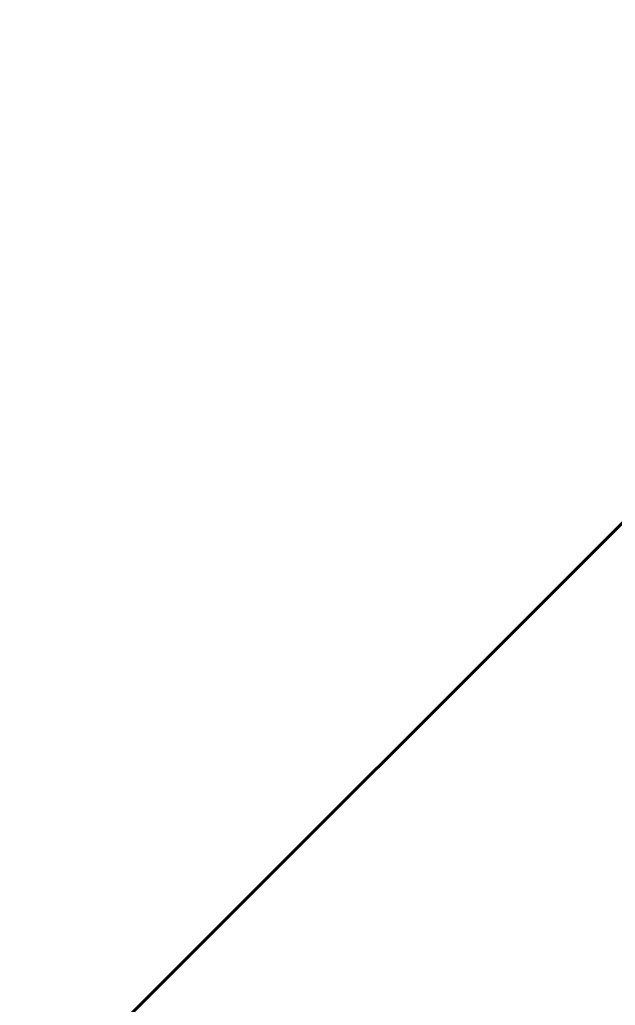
# Model space of a CAD drawing. Header units: millimetres. Extents: x 470010 to 1231400, y -134005 to 421770.
# Drawn here: x 673105 to 673661, y -69904 to -68983 of the extents above; entities that cross this region are included whole.
import ezdxf

# ---------------------------------------------------------------- set-up
doc = ezdxf.new("R2010")
doc.units = ezdxf.units.MM
doc.layers.add('0) шп потолок', color=3, linetype='Continuous', lineweight=60)

msp = doc.modelspace()

# ---------------------------------------------------------------- hatches: boundary and pattern name
at = {"layer": '0) шп потолок'}
h = msp.add_hatch(dxfattribs=at)
h.set_pattern_fill('ANSI31', color=3, scale=333)
h.paths.add_polyline_path([(700363.966, -68211.242), (700363.966, -67611.242), (699673.57, -67611.242), (699673.57, -67311.242), (695193.57, -67311.242), (695193.57, -68210.434), (694903.511, -68210.544), (693273.563, -68211.166), (693073.563, -68211.242), (692873.57, -68211.242), (691173.57, -68211.242), (684173.57, -68211.242), (684173.57, -68011.242), (684173.57, -65811.242), (684173.57, -65611.242), (684173.57, -64311.242), (684173.57, -59911.242), (684823.57, -59911.242), (684823.57, -59691.242), (685063.57, -59691.242), (685063.57, -57531.242), (684493.57, -57531.242), (684493.57, -54921.242), (681503.566, -54921.242), (681503.566, -57531.242), (680783.57, -57531.242), (680783.57, -58211.242), (680783.57, -58511.242), (680783.57, -61411.242), (680783.57, -61911.242), (680783.57, -62811.242), (680783.57, -66801.242), (680773.57, -67021.242), (679573.57, -67021.242), (672993.57, -67021.242), (672993.57, -67611.257), (672973.57, -67597.767), (672973.57, -70161.242), (672993.57, -70161.242), (672993.57, -70351.242), (673213.57, -70351.242), (673213.57, -70701.242), (679573.57, -70701.242), (679573.57, -70421.242), (680773.57, -70421.242), (680774.132, -70421.242), (680774.132, -70734.234), (680773.57, -70734.796), (680773.57, -72201.242), (682173.57, -72201.242), (684173.57, -72201.242), (684173.57, -72168.693), (698794.179, -72168.693), (698794.179, -71911.242), (699673.57, -71911.242), (699673.57, -71911.242), (700363.966, -71911.242)])
h.paths.add_polyline_path([(684404.826, -59899.073), (684791.115, -59899.073), (684791.115, -59598.459), (684404.826, -59598.459)], flags=24)

doc.saveas('drawing.dxf')
